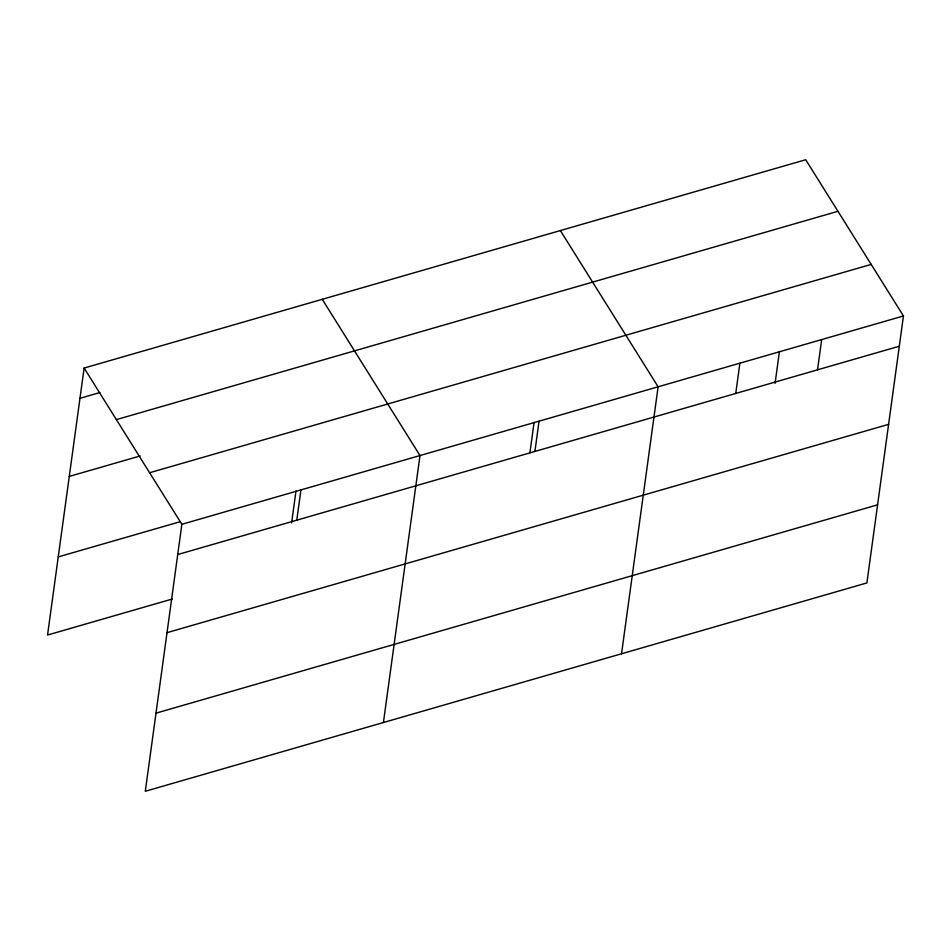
<?xml version="1.0" encoding="UTF-8"?>
<svg xmlns="http://www.w3.org/2000/svg" width="951" height="951" viewBox="0 0 951 951"><rect width="100%" height="100%" fill="white"/><g stroke="black" fill="none" stroke-linecap="round" stroke-linejoin="round"><path stroke-width="1.43" d="M84.116 368.061L181.867 524.298L145.301 791.268L866.884 582.939L903.45 315.97L805.699 159.732L84.116 368.061L47.55 635.03L172.286 599.011M291.612 522.884L295.975 491.049M296.783 520.173L300.932 489.931M383.419 722.522L419.985 455.553L322.246 299.315M529.933 452.688L534.093 422.303M534.902 451.428L539.051 421.174M621.538 653.777L658.116 386.807L560.365 230.558M735.753 393.441L739.89 363.199M775.077 383.301L779.44 351.478M817.527 369.832L821.676 339.59M79.979 398.303L99.819 392.573M116.379 419.617L837.962 211.288M69.28 476.427L140.142 455.957M149.616 472.742L871.199 264.414M58.249 556.906L180.143 521.719M181.867 524.298L903.45 315.97M177.73 554.552L899.301 346.223M167.019 632.665L888.603 424.336M156 713.155L877.583 504.826"/></g></svg>
